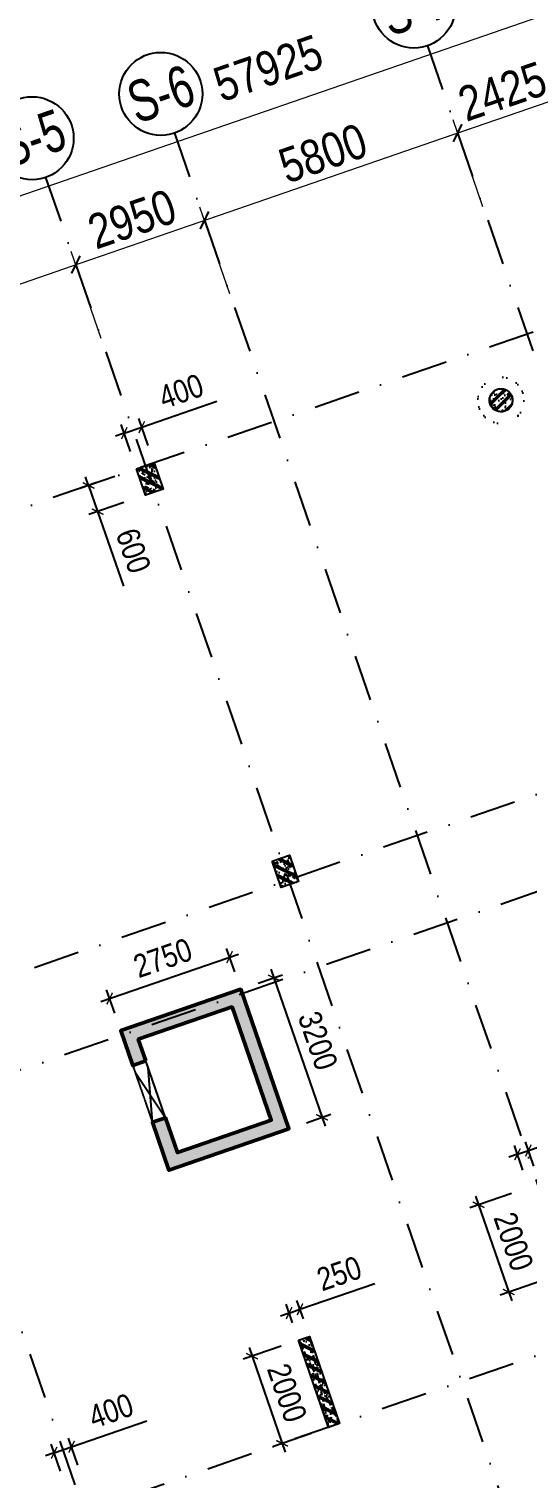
# Model space of a CAD drawing. Header units: millimetres. Extents: x 13965 to 1327256, y -72704 to 46237.
# Drawn here: x 836627 to 847436, y -10560 to 20879 of the extents above; entities that cross this region are included whole.
import ezdxf
from ezdxf.enums import TextEntityAlignment as Align

# ---------------------------------------------------------------- set-up
doc = ezdxf.new("R2010")
doc.units = ezdxf.units.MM
doc.header["$MEASUREMENT"] = 0
doc.linetypes.add('DASHDOT', pattern=[1, 0.5, -0.25, 0, -0.25])
doc.linetypes.add('DASHED', pattern=[4.5, 3, -1.5])
for name, color, linetype in [('ccu11-Khuat', 9, 'DASHED'), ('ccu11-Thay', 7, 'Continuous'), ('ccu12-Hatch', 250, 'Continuous'), ('KC-Betong', 6, 'Continuous'), ('KC2-DIM', 251, 'Continuous'), ('KT-Luoi truc South Tower', 8, 'DASHDOT'), ('ST_MBDV Cot vach 220805$0$AUDIT_I_220805193045-1', 50, 'Continuous'), ('ST_MBDV Cot vach 220805$0$AUDIT_I_220805193045-5', 6, 'Continuous'), ('ST_MBDV Cot vach 220805$0$AUDIT_I_220805193045-6', 250, 'Continuous')]:
    doc.layers.add(name, color=color, linetype=linetype)
doc.layers.add('KT-Kich thuoc', color=159, linetype='Continuous', lineweight=18)
doc.layers.add('ST_MBDV Cot vach 220805$0$KT-Net cot vach', color=6, linetype='Continuous', lineweight=50)
doc.styles.add('Arial Narrow', font='ARIALN.TTF')
doc.styles.add('ST_MBDV Cot vach 220805$0$HBA-Text', font='GOTHIC.TTF')
doc.dimstyles.new('ccu12-200', dxfattribs={"dimscale": 200, "dimtxt": 2.5, "dimasz": 1, "dimexe": 1, "dimexo": 2, "dimgap": 1, "dimtad": 1, "dimdec": 0, "dimdsep": 46, "dimtxsty": 'Arial Narrow', "dimblk": 'ARCHTICK', "dimcen": -1, "dimdle": 1, "dimclrd": 256, "dimclre": 256, "dimclrt": 3, "dimadec": 0, "dimazin": 2, "dimtfac": 0.1, "dimtdec": 0, "dimtmove": 0, "dimatfit": 1, "dimldrblk": 'ARCHTICK', "dimfxl": 1, "dimtvp": 0.833333, "dimtolj": 1, "dimtzin": 12, "dimarcsym": 0})
doc.dimstyles.new('CCU_1-300', dxfattribs={"dimscale": 300, "dimtxt": 2.5, "dimasz": 1, "dimexe": 1, "dimexo": 2, "dimgap": 0.5, "dimtad": 1, "dimdec": 0, "dimdsep": 46, "dimtxsty": 'Arial Narrow', "dimblk": 'ARCHTICK', "dimcen": -1, "dimdle": 1, "dimclrd": 256, "dimclre": 256, "dimclrt": 3, "dimadec": 0, "dimazin": 2, "dimtfac": 0.1, "dimtdec": 0, "dimtix": 1, "dimtmove": 2, "dimatfit": 1, "dimfxl": 1, "dimtvp": 0.833333, "dimtolj": 1, "dimtzin": 12, "dimarcsym": 0})

# ---------------------------------------------------------------- blocks, each defined once
blk = doc.blocks.new('_ArchTick')
at = {"color": 0, "const_width": 0.15}
blk.add_lwpolyline([(-0.5, -0.5), (0.5, 0.5)], dxfattribs=at)
blk = doc.blocks.new('*D1056')
at = {"layer": 'Defpoints', "color": 0, "transparency": 16777216}
for p in [(-52359, 62652), (-108654, 48212), (-107112, 43748, 0)]:
    blk.add_point(p, dxfattribs=at)
at = {"layer": 'KT-Kich thuoc', "lineweight": -2, "transparency": 16777216}
for p, q in [((-52555, 63219), (-53998, 67400)), ((-53617, 67214), (-108937, 48114)), ((-107308, 44315), (-108751, 48496))]:
    blk.add_line(p, q, dxfattribs=at)
at = {"layer": 'KT-Kich thuoc', "lineweight": -2, "transparency": 16777216, "xscale": 300, "yscale": 300, "zscale": 300}
for p, rotation in [((-53900, 67116), 19.04771637789532), ((-108654, 48212), 199.0477163778953)]:
    blk.add_blockref('_ArchTick', p, dxfattribs=dict(at, rotation=rotation))
at = {"layer": 'KT-Kich thuoc', "color": 3, "transparency": 16777216, "insert": (-78140, 59662), "char_height": 750, "attachment_point": 5, "rotation": 19.0477, "style": 'Arial Narrow'}
blk.add_mtext('\\A1;57925', dxfattribs=at)
blk = doc.blocks.new('*D1060')
at = {"layer": 'Defpoints', "color": 0, "transparency": 16777216}
for p in [(-82308, 55404), (-81561, 53238), (-89737, 50415)]:
    blk.add_point(p, dxfattribs=at)
at = {"layer": 'KT-Kich thuoc', "lineweight": -2, "transparency": 16777216}
for p, q in [((-81757, 53805), (-82406, 55687)), ((-90768, 52483), (-82025, 55502)), ((-89933, 50983), (-90583, 52864))]:
    blk.add_line(p, q, dxfattribs=at)
for p, xscale, yscale, zscale, rotation in [((-82308, 55404), 300, 300, 300, 19.04713796427213), ((-90485, 52581), 300.0000000000001, 300.0000000000001, 300.0000000000001, 199.0471379642721)]:
    blk.add_blockref('_ArchTick', p, dxfattribs=dict(at, xscale=xscale, yscale=yscale, zscale=zscale, rotation=rotation))
at = {"layer": 'KT-Kich thuoc', "color": 3, "transparency": 16777216, "insert": (-86570, 54496), "char_height": 750, "attachment_point": 5, "rotation": 19.0471, "style": 'Arial Narrow'}
blk.add_mtext('\\A1;8650', dxfattribs=at)
blk = doc.blocks.new('*D1061')
at = {"layer": 'Defpoints', "color": 0, "transparency": 16777216}
for p in [(-79520, 56366), (-78772, 54201), (-81561, 53238)]:
    blk.add_point(p, dxfattribs=at)
at = {"layer": 'KT-Kich thuoc', "lineweight": -2, "transparency": 16777216}
for p, q in [((-78968, 54768), (-79618, 56650)), ((-82592, 55306), (-79236, 56464)), ((-81757, 53805), (-82406, 55687))]:
    blk.add_line(p, q, dxfattribs=at)
for p, xscale, yscale, zscale, rotation in [((-79520, 56366), 300, 300, 300, 19.04713796427213), ((-82308, 55404), 300.0000000000001, 300.0000000000001, 300.0000000000001, 199.0471379642721)]:
    blk.add_blockref('_ArchTick', p, dxfattribs=dict(at, xscale=xscale, yscale=yscale, zscale=zscale, rotation=rotation))
at = {"layer": 'KT-Kich thuoc', "color": 3, "transparency": 16777216, "insert": (-81088, 56389), "char_height": 750, "attachment_point": 5, "rotation": 19.0471, "style": 'Arial Narrow'}
blk.add_mtext('\\A1;2950', dxfattribs=at)
blk = doc.blocks.new('*D1062')
at = {"layer": 'Defpoints', "color": 0, "transparency": 16777216}
for p in [(-74037, 58259), (-73290, 56094), (-78772, 54201)]:
    blk.add_point(p, dxfattribs=at)
at = {"layer": 'KT-Kich thuoc', "lineweight": -2, "transparency": 16777216}
for p, q in [((-73486, 56661), (-74135, 58543)), ((-79803, 56269), (-73754, 58357)), ((-78968, 54768), (-79618, 56650))]:
    blk.add_line(p, q, dxfattribs=at)
for p, xscale, yscale, zscale, rotation in [((-74037, 58259), 300, 300, 300, 19.04713796427213), ((-79520, 56366), 300.0000000000001, 300.0000000000001, 300.0000000000001, 199.0471379642721)]:
    blk.add_blockref('_ArchTick', p, dxfattribs=dict(at, xscale=xscale, yscale=yscale, zscale=zscale, rotation=rotation))
at = {"layer": 'KT-Kich thuoc', "color": 3, "transparency": 16777216, "insert": (-76953, 57817), "char_height": 750, "attachment_point": 5, "rotation": 19.0471, "style": 'Arial Narrow'}
blk.add_mtext('\\A1;5800', dxfattribs=at)
blk = doc.blocks.new('*D1063')
at = {"layer": 'Defpoints', "color": 0, "transparency": 16777216}
for p in [(-71745, 59051), (-70998, 56885), (-73290, 56094)]:
    blk.add_point(p, dxfattribs=at)
at = {"layer": 'KT-Kich thuoc', "lineweight": -2, "transparency": 16777216}
for p, q in [((-74321, 58161), (-71462, 59149)), ((-71193, 57452), (-71843, 59334)), ((-73486, 56661), (-74135, 58543))]:
    blk.add_line(p, q, dxfattribs=at)
for p, xscale, yscale, zscale, rotation in [((-71745, 59051), 300, 300, 300, 19.04713796427213), ((-74037, 58259), 300.0000000000001, 300.0000000000001, 300.0000000000001, 199.0471379642721)]:
    blk.add_blockref('_ArchTick', p, dxfattribs=dict(at, xscale=xscale, yscale=yscale, zscale=zscale, rotation=rotation))
at = {"layer": 'KT-Kich thuoc', "color": 3, "transparency": 16777216, "insert": (-73065, 59159), "char_height": 750, "attachment_point": 5, "rotation": 19.0471, "style": 'Arial Narrow'}
blk.add_mtext('\\A1;2425', dxfattribs=at)
blk = doc.blocks.new('ST_MBDV Cot vach 220805$0$GRID-SYM-flat-103')
at = {"layer": 'ST_MBDV Cot vach 220805$0$AUDIT_I_220805193045-1'}
blk.add_circle((0, 0, 0), 900, dxfattribs=at)
at = {"layer": 'ST_MBDV Cot vach 220805$0$AUDIT_I_220805193045-1', "style": 'ST_MBDV Cot vach 220805$0$HBA-Text'}
blk.add_attdef('GRID', text='', height=900, rotation=19.0471, dxfattribs=at).set_placement((0, 0, 0), align=Align.MIDDLE_CENTER)
blk = doc.blocks.new('*D671')
at = {"layer": 'Defpoints', "color": 0, "transparency": 16777216}
for p in [(840972, 755), (841213, 59), (838613, -839)]:
    blk.add_point(p, dxfattribs=at)
at = {"layer": 'KC2-DIM', "lineweight": -2, "transparency": 16777216}
for p, q in [((841082, 437), (840907, 944)), ((838184, -208), (841162, 820)), ((838483, -461), (838308, 46))]:
    blk.add_line(p, q, dxfattribs=at)
at = {"layer": 'KC2-DIM', "lineweight": -2, "transparency": 16777216, "xscale": 200, "yscale": 200, "zscale": 200}
for p, rotation in [((840972, 755), 19.04713795401424), ((838373, -143), 199.0471379540143)]:
    blk.add_blockref('_ArchTick', p, dxfattribs=dict(at, rotation=rotation))
at = {"layer": 'KC2-DIM', "color": 3, "transparency": 16777216, "insert": (839524, 736), "char_height": 500, "attachment_point": 5, "rotation": 19.0471, "style": 'Arial Narrow'}
blk.add_mtext('\\A1;2750', dxfattribs=at)
blk = doc.blocks.new('*D672')
at = {"layer": 'Defpoints', "color": 0, "transparency": 16777216}
for p in [(841213, 59), (842975, -2718), (842257, -2966)]:
    blk.add_point(p, dxfattribs=at)
at = {"layer": 'KC2-DIM', "lineweight": -2, "transparency": 16777216}
for p, q in [((841591, 189), (842120, 372)), ((841866, 496), (843041, -2907)), ((842635, -2836), (843164, -2653))]:
    blk.add_line(p, q, dxfattribs=at)
at = {"layer": 'KC2-DIM', "lineweight": -2, "transparency": 16777216, "xscale": 200, "yscale": 200, "zscale": 200}
for p, rotation in [((841931, 307), 109.0471379534282), ((842975, -2718), 289.0471379534281)]:
    blk.add_blockref('_ArchTick', p, dxfattribs=dict(at, rotation=rotation))
at = {"layer": 'KC2-DIM', "color": 3, "transparency": 16777216, "insert": (842884, -1057), "char_height": 500, "attachment_point": 5, "rotation": 289.0471, "style": 'Arial Narrow'}
blk.add_mtext('\\A1;3200', dxfattribs=at)
blk = doc.blocks.new('*D730')
at = {"layer": 'Defpoints', "color": 0, "transparency": 16777216}
for p in [(838863, 11308), (839059, 10741), (838113, 10414)]:
    blk.add_point(p, dxfattribs=at)
at = {"layer": 'KC2-DIM', "lineweight": -2, "transparency": 16777216}
for p, q in [((838485, 11177), (837728, 10916)), ((837917, 10981), (837852, 11170)), ((837917, 10981), (838113, 10414)), ((838681, 10610), (837924, 10349)), ((838113, 10414), (838670, 8801))]:
    blk.add_line(p, q, dxfattribs=at)
at = {"layer": 'KC2-DIM', "lineweight": -2, "transparency": 16777216, "xscale": 200, "yscale": 200, "zscale": 200}
for p, rotation in [((837917, 10981), 289.0471379539914), ((838113, 10414), 109.0471379539914)]:
    blk.add_blockref('_ArchTick', p, dxfattribs=dict(at, rotation=rotation))
at = {"layer": 'KC2-DIM', "color": 3, "transparency": 16777216, "insert": (838887, 9567), "char_height": 500, "attachment_point": 5, "rotation": 289.0471, "style": 'Arial Narrow'}
blk.add_mtext('\\A1;600', dxfattribs=at)
blk = doc.blocks.new('*D731')
at = {"layer": 'Defpoints', "color": 0, "transparency": 16777216}
for p in [(839068, 12246), (838957, 11341), (839336, 11471)]:
    blk.add_point(p, dxfattribs=at)
at = {"layer": 'KC2-DIM', "lineweight": -2, "transparency": 16777216}
for p, q in [((839068, 12246), (840695, 12808)), ((838827, 11719), (838625, 12305)), ((839205, 11849), (839003, 12435)), ((838690, 12116), (838501, 12050)), ((838690, 12116), (839068, 12246))]:
    blk.add_line(p, q, dxfattribs=at)
at = {"layer": 'KC2-DIM', "lineweight": -2, "transparency": 16777216, "xscale": 200, "yscale": 200, "zscale": 200}
for p, rotation in [((838690, 12116), 19.04713795401357), ((839068, 12246), 199.0471379540136)]:
    blk.add_blockref('_ArchTick', p, dxfattribs=dict(at, rotation=rotation))
at = {"layer": 'KC2-DIM', "color": 3, "transparency": 16777216, "insert": (839922, 13023), "char_height": 500, "attachment_point": 5, "rotation": 19.0471, "style": 'Arial Narrow'}
blk.add_mtext('\\A1;400', dxfattribs=at)
blk = doc.blocks.new('*D745')
at = {"layer": 'Defpoints', "color": 0, "transparency": 16777216}
for p in [(837549, -9860), (837817, -10635), (837439, -10765)]:
    blk.add_point(p, dxfattribs=at)
at = {"layer": 'KC2-DIM', "lineweight": -2, "transparency": 16777216}
for p, q in [((837549, -9860), (839176, -9298)), ((837686, -10257), (837484, -9671)), ((837171, -9990), (836982, -10056)), ((837308, -10387), (837106, -9801)), ((837171, -9990), (837549, -9860))]:
    blk.add_line(p, q, dxfattribs=at)
at = {"layer": 'KC2-DIM', "lineweight": -2, "transparency": 16777216, "xscale": 200, "yscale": 200, "zscale": 200}
for p, rotation in [((837549, -9860), 199.0471379540136), ((837171, -9990), 19.04713795401357)]:
    blk.add_blockref('_ArchTick', p, dxfattribs=dict(at, rotation=rotation))
at = {"layer": 'KC2-DIM', "color": 3, "transparency": 16777216, "insert": (838403, -9083), "char_height": 500, "attachment_point": 5, "rotation": 19.0471, "style": 'Arial Narrow'}
blk.add_mtext('\\A1;400', dxfattribs=at)
blk = doc.blocks.new('*D748')
at = {"layer": 'Defpoints', "color": 0, "transparency": 16777216}
for p in [(842464, -7550), (843117, -9440), (842111, -9787)]:
    blk.add_point(p, dxfattribs=at)
at = {"layer": 'KC2-DIM', "lineweight": -2, "transparency": 16777216}
for p, q in [((842086, -7680), (841269, -7962)), ((841393, -7708), (842176, -9976)), ((842739, -9570), (841922, -9852))]:
    blk.add_line(p, q, dxfattribs=at)
at = {"layer": 'KC2-DIM', "lineweight": -2, "transparency": 16777216, "xscale": 200, "yscale": 200, "zscale": 200}
for p, rotation in [((841458, -7897), 109.0471379540003), ((842111, -9787), 289.0471379540003)]:
    blk.add_blockref('_ArchTick', p, dxfattribs=dict(at, rotation=rotation))
at = {"layer": 'KC2-DIM', "color": 3, "transparency": 16777216, "insert": (842215, -8693), "char_height": 500, "attachment_point": 5, "rotation": 289.0471, "style": 'Arial Narrow'}
blk.add_mtext('\\A1;2000', dxfattribs=at)
blk = doc.blocks.new('*D749')
at = {"layer": 'Defpoints', "color": 0, "transparency": 16777216}
for p in [(842497, -6879), (842700, -7468), (842464, -7550)]:
    blk.add_point(p, dxfattribs=at)
at = {"layer": 'KC2-DIM', "lineweight": -2, "transparency": 16777216}
for p, q in [((842497, -6879), (844115, -6321)), ((842334, -7171), (842196, -6772)), ((842261, -6961), (842497, -6879)), ((842570, -7090), (842432, -6690)), ((842261, -6961), (842072, -7026))]:
    blk.add_line(p, q, dxfattribs=at)
at = {"layer": 'KC2-DIM', "lineweight": -2, "transparency": 16777216, "xscale": 200, "yscale": 200, "zscale": 200}
for p, rotation in [((842261, -6961), 19.0471379540027), ((842497, -6879), 199.0471379540027)]:
    blk.add_blockref('_ArchTick', p, dxfattribs=dict(at, rotation=rotation))
at = {"layer": 'KC2-DIM', "color": 3, "transparency": 16777216, "insert": (843347, -6105), "char_height": 500, "attachment_point": 5, "rotation": 19.0471, "style": 'Arial Narrow'}
blk.add_mtext('\\A1;250', dxfattribs=at)
blk = doc.blocks.new('*D750')
at = {"layer": 'Defpoints', "color": 0, "transparency": 16777216}
for p in [(847457, -4239), (848110, -6129), (847020, -6506)]:
    blk.add_point(p, dxfattribs=at)
at = {"layer": 'KC2-DIM', "lineweight": -2, "transparency": 16777216}
for p, q in [((847079, -4369), (846178, -4680)), ((846302, -4426), (847085, -6695)), ((847732, -6260), (846831, -6571))]:
    blk.add_line(p, q, dxfattribs=at)
at = {"layer": 'KC2-DIM', "lineweight": -2, "transparency": 16777216, "xscale": 200, "yscale": 200, "zscale": 200}
for p, rotation in [((846367, -4615), 109.0471379539981), ((847020, -6506), 289.0471379539981)]:
    blk.add_blockref('_ArchTick', p, dxfattribs=dict(at, rotation=rotation))
at = {"layer": 'KC2-DIM', "color": 3, "transparency": 16777216, "insert": (847124, -5412), "char_height": 500, "attachment_point": 5, "rotation": 289.0471, "style": 'Arial Narrow'}
blk.add_mtext('\\A1;2000', dxfattribs=at)
blk = doc.blocks.new('*D751')
at = {"layer": 'Defpoints', "color": 0, "transparency": 16777216}
for p in [(847445, -3438), (847457, -4239), (847693, -4157)]:
    blk.add_point(p, dxfattribs=at)
at = {"layer": 'KC2-DIM', "lineweight": -2, "transparency": 16777216}
for p, q in [((847445, -3438), (849063, -2880)), ((847327, -3861), (847143, -3331)), ((847209, -3520), (847445, -3438)), ((847563, -3779), (847380, -3249)), ((847209, -3520), (847020, -3585))]:
    blk.add_line(p, q, dxfattribs=at)
at = {"layer": 'KC2-DIM', "lineweight": -2, "transparency": 16777216, "xscale": 200, "yscale": 200, "zscale": 200}
for p, rotation in [((847209, -3520), 19.0471379540027), ((847445, -3438), 199.0471379540027)]:
    blk.add_blockref('_ArchTick', p, dxfattribs=dict(at, rotation=rotation))
at = {"layer": 'KC2-DIM', "color": 3, "transparency": 16777216, "insert": (848294, -2663), "char_height": 500, "attachment_point": 5, "rotation": 19.0471, "style": 'Arial Narrow'}
blk.add_mtext('\\A1;250', dxfattribs=at)
blk = doc.blocks.new('*U53')
h = blk.add_hatch()
h.set_pattern_fill('VATLIEU04', color=250, scale=40, style=0, pattern_type=2)
h.set_pattern_definition([(50, (-550, 650), (286.904, -25.1), [30, -330]), (355, (-550, 650), (-55.5, 300.88), [24, -264]), (100.451, (-526.1, 647.9), (231.404, 275.776), [25.496, -280.457]), (46.184, (-550, 730), (426.9, -66.21), [45, -495]), (96.636, (-514.43, 724.5), (373.87, 389.65), [38.24, -420.69]), (351.184, (-550, 730), (373.86, 389.65), [36, -396]), (21, (-510, 710), (238.763, -161.048), [30, -330]), (326, (-510, 710), (97.326, 290.06), [24, -264]), (71.451, (-490.1, 696.58), (336.09, 129.01), [25.496, -280.457]), (37.5, (-550, 650), (4.864, 133.1575), [0, -260.8, 0, -268, 0, -265]), (7.5, (-550, 650), (105.228, 157.765), [0, -152.8, 0, -254.8, 0, -101]), (327.5, (-639.2, 650), (213.529, -9.022), [0, -100, 0, -312, 0, -414]), (317.5, (-679.2, 650), (233.274, 40.042), [0, -130, 0, -207.2, 0, -294]), (45, (-550, 650), (-120.208, 120.208), []), (45, (-550, 699), (-120.208, 120.208), [])])
h.paths.add_polyline_path([(-475, -475), (-75, -475), (-75, 125), (-475, 125)])
at = {"color": 6, "ltscale": 0.25}
blk.add_lwpolyline([(-475, -475), (-75, -475), (-75, 125), (-475, 125)], close=True, dxfattribs=at)
at = {"layer": 'Defpoints', "linetype": 'ByBlock', "ltscale": 30}
for p, q in [((-75, -475), (-475, 125)), ((-475, -475), (-75, 125))]:
    blk.add_line(p, q, dxfattribs=at)
blk = doc.blocks.new('*U58')
h = blk.add_hatch()
h.set_pattern_fill('VATLIEU04', color=250, scale=40, style=0, pattern_type=2)
h.set_pattern_definition([(50, (-550, 650), (286.904, -25.1), [30, -330]), (355, (-550, 650), (-55.5, 300.88), [24, -264]), (100.451, (-526.1, 647.9), (231.404, 275.776), [25.496, -280.457]), (46.184, (-550, 730), (426.9, -66.21), [45, -495]), (96.636, (-514.43, 724.5), (373.87, 389.65), [38.24, -420.69]), (351.184, (-550, 730), (373.86, 389.65), [36, -396]), (21, (-510, 710), (238.763, -161.048), [30, -330]), (326, (-510, 710), (97.326, 290.06), [24, -264]), (71.451, (-490.1, 696.58), (336.09, 129.01), [25.496, -280.457]), (37.5, (-550, 650), (4.864, 133.1575), [0, -260.8, 0, -268, 0, -265]), (7.5, (-550, 650), (105.228, 157.765), [0, -152.8, 0, -254.8, 0, -101]), (327.5, (-639.2, 650), (213.529, -9.022), [0, -100, 0, -312, 0, -414]), (317.5, (-679.2, 650), (233.274, 40.042), [0, -130, 0, -207.2, 0, -294]), (45, (-550, 650), (-120.208, 120.208), []), (45, (-550, 699), (-120.208, 120.208), [])])
h.paths.add_polyline_path([(-475, -475), (-75, -475), (-75, 125), (-475, 125)])
at = {"color": 6, "ltscale": 0.25}
blk.add_lwpolyline([(-475, -475), (-75, -475), (-75, 125), (-475, 125)], close=True, dxfattribs=at)
at = {"layer": 'Defpoints', "linetype": 'ByBlock', "ltscale": 30}
for p, q in [((-75, -475), (-475, 125)), ((-475, -475), (-75, 125))]:
    blk.add_line(p, q, dxfattribs=at)
blk = doc.blocks.new('*U52')
h = blk.add_hatch()
h.set_pattern_fill('VATLIEU04', color=250, scale=40, style=0, pattern_type=2)
h.set_pattern_definition([(50, (-700, 2050), (286.904, -25.1), [30, -330]), (355, (-700, 2050), (-55.5, 300.877), [24, -264]), (100.451, (-676.1, 2047.9), (231.404, 275.776), [25.496, -280.457]), (46.184, (-700, 2130), (426.896, -66.208), [45, -495]), (96.636, (-664.43, 2124.5), (373.865, 389.65), [38.244, -420.685]), (351.184, (-700, 2130), (373.865, 389.65), [36, -396]), (21, (-660, 2110), (238.763, -161.048), [30, -330]), (326, (-660, 2110), (97.326, 290.06), [24, -264]), (71.451, (-640.1, 2096.58), (336.09, 129.012), [25.496, -280.457]), (37.5, (-700, 2050), (4.864, 133.1575), [0, -260.8, 0, -268, 0, -265]), (7.5, (-700, 2050), (105.228, 157.765), [0, -152.8, 0, -254.8, 0, -101]), (327.5, (-789.2, 2050), (213.529, -9.022), [0, -100, 0, -312, 0, -414]), (317.5, (-829.2, 2050), (233.274, 40.042), [0, -130, 0, -207.2, 0, -294]), (45, (-700, 2050), (-120.208, 120.208), []), (45, (-700, 2099), (-120.208, 120.208), [])])
h.paths.add_polyline_path([(-475, -475), (-225, -475), (-225, 1525), (-475, 1525)])
at = {"color": 6, "ltscale": 0.25}
blk.add_lwpolyline([(-475, -475), (-225, -475), (-225, 1525), (-475, 1525)], close=True, dxfattribs=at)
at = {"layer": 'Defpoints', "linetype": 'ByBlock', "ltscale": 30}
for p, q in [((-225, -475), (-475, 1525)), ((-475, -475), (-225, 1525))]:
    blk.add_line(p, q, dxfattribs=at)
blk = doc.blocks.new('MBCV-T38')
at = {"layer": 'ccu12-Hatch'}
h = blk.add_hatch(dxfattribs=at)
h.set_pattern_fill('CHAU-01', color=256, scale=40, pattern_type=2)
h.set_pattern_definition([(50, (44510.04, -29192.65), (286.9041, -25.10085), [30, -330]), (355, (44510.04, -29192.65), (-55.5005, 300.8769), [24, -264]), (100.4514, (44533.95, -29194.74), (231.40375, 275.7758), [25.4961, -280.4568]), (46.1842, (44510.04, -29112.65), (426.8964, -66.2076), [45, -495]), (96.6356, (44545.6, -29118.16), (373.865, 389.6471), [38.2441, -420.6852]), (351.1842, (44510.04, -29112.65), (373.8648, 389.6474), [36, -396]), (21, (44550.04, -29132.65), (238.7628, -161.04756), [30, -330]), (326, (44550.04, -29132.65), (97.3261, 290.06), [24, -264]), (71.4514, (44569.93, -29146.07), (336.08905, 129.0122), [25.4961, -280.4568]), (37.5, (44510.04, -29192.65), (4.86394, 133.15754), [0, -260.8, 0, -268, 0, -265]), (7.5, (44510.04, -29192.65), (105.22781, 157.76468), [0, -152.8, 0, -254.8, 0, -101]), (327.5, (44420.84, -29192.65), (213.52897, -9.02195), [0, -100, 0, -312, 0, -414]), (317.5, (44380.84, -29192.65), (233.27447, 40.042), [0, -130, 0, -207.2, 0, -294]), (45, (44510.04, -29192.65), (-120.20815, 120.20815), []), (45, (44510.04, -29143.65), (-120.20815, 120.20815), [])])
edge = h.paths.add_edge_path()
edge.add_arc((-28586, 23272), 250, 0, 360)
at = {"layer": 'ST_MBDV Cot vach 220805$0$AUDIT_I_220805193045-6', "ltscale": 0.5}
h = blk.add_hatch(dxfattribs=at)
h.set_pattern_fill('VATLIEU04', color=256, scale=50, angle=335, pattern_type=2)
h.set_pattern_definition([(25, (117427.47, -16133.1), (311.76915, -180), [37.5, -412.5]), (330, (117427.47, -16133.1), (96.0694, 370.1782), [30, -330]), (75.4514, (117453.45, -16148.1), (407.83865, 190.1779), [31.8701, -350.57106]), (21.1842, (117469.73, -16042.48), (448.6488, -300.5234), [56.25, -618.75]), (71.6356, (117507.1, -16067.5), (629.386, 243.9225), [47.8051, -525.8565]), (326.1842, (117469.73, -16042.5), (629.3859, 243.923), [45, -495]), (356, (117504.48, -16086.26), (185.4137, -308.5802), [37.5, -412.5]), (301, (117504.5, -16086.26), (263.4901, 277.1898), [30, -330]), (46.4514, (117519.94, -16111.98), (448.9038, -31.3908), [31.8701, -350.57106]), (12.5, (117427.47, -16133.11), (75.8538, 148.28266), [0, -326, 0, -335, 0, -331.25]), (342.5, (117427.47, -16133.1), (202.55378, 123.1402), [0, -191, 0, -318.5, 0, -126.25]), (302.5, (117326.42, -16085.98), (237.13767, -123.02238), [0, -125, 0, -390, 0, -517.5]), (292.5, (117281.1, -16064.85), (285.42618, -77.8696), [0, -162.5, 0, -259, 0, -367.5]), (20, (117427.47, -16133.1), (-72.67928, 199.68468), []), (20, (117453.36, -16077.6), (-72.67928, 199.68468), [])])
h.paths.add_polyline_path([(-28269, 22886), (-28337, 22838), (-28334, 22840), (-28293, 22867)])
h.paths.add_polyline_path([(-28904, 23657), (-28835, 23705), (-28838, 23704), (-28879, 23677)])
h.paths.add_polyline_path([(-28969, 23593), (-28911, 23651), (-28918, 23646), (-28953, 23612)])
h.paths.add_polyline_path([(-28749, 23744), (-28664, 23765), (-28702, 23758)])
h.paths.add_polyline_path([(-28829, 23708), (-28749, 23744), (-28795, 23726)])
h.paths.add_polyline_path([(-29021, 23517), (-28976, 23583), (-28984, 23574), (-29012, 23534)])
h.paths.add_polyline_path([(-28658, 23766), (-28574, 23771), (-28605, 23771), (-28654, 23767)])
h.paths.add_polyline_path([(-29059, 23432), (-29028, 23505), (-29036, 23491), (-29055, 23446)])
h.paths.add_polyline_path([(-28564, 23771), (-28483, 23760), (-28507, 23766), (-28556, 23771)])
h.paths.add_polyline_path([(-29081, 23341), (-29063, 23420), (-29070, 23399), (-29080, 23351)])
h.paths.add_polyline_path([(-28471, 23758), (-28395, 23733), (-28412, 23741), (-28459, 23755)])
h.paths.add_polyline_path([(-29085, 23247), (-29082, 23330), (-29085, 23302), (-29086, 23253)])
h.paths.add_polyline_path([(-28383, 23728), (-28312, 23690), (-28324, 23698), (-28367, 23721)])
h.paths.add_polyline_path([(-29072, 23154), (-29084, 23239), (-29081, 23204), (-29072, 23156)])
h.paths.add_polyline_path([(-28302, 23682), (-28239, 23631), (-28246, 23638), (-28284, 23670)])
h.paths.add_polyline_path([(-29042, 23068), (-29071, 23150), (-29059, 23109)])
h.paths.add_polyline_path([(-28231, 23623), (-28178, 23560), (-28181, 23565), (-28212, 23603)])
h.paths.add_polyline_path([(-28999, 22991), (-29041, 23065), (-29040, 23063), (-29018, 23020)])
h.paths.add_polyline_path([(-28173, 23553), (-28131, 23479), (-28132, 23480), (-28154, 23524)])
h.paths.add_polyline_path([(-28941, 22920), (-28994, 22983), (-28991, 22978), (-28960, 22940)])
h.paths.add_polyline_path([(-28130, 23475), (-28101, 23393), (-28113, 23435)])
h.paths.add_polyline_path([(-28870, 22861), (-28933, 22912), (-28926, 22905), (-28888, 22874)])
h.paths.add_polyline_path([(-28100, 23390), (-28088, 23305), (-28091, 23340), (-28100, 23388)])
h.paths.add_polyline_path([(-28789, 22816), (-28860, 22854), (-28848, 22846), (-28805, 22822)])
h.paths.add_polyline_path([(-28087, 23297), (-28090, 23214), (-28087, 23242), (-28086, 23291)])
h.paths.add_polyline_path([(-28701, 22786), (-28777, 22811), (-28760, 22803), (-28713, 22788)])
h.paths.add_polyline_path([(-28091, 23203), (-28109, 23124), (-28102, 23145), (-28092, 23193)])
h.paths.add_polyline_path([(-28608, 22773), (-28689, 22783), (-28665, 22778), (-28616, 22773)])
h.paths.add_polyline_path([(-28113, 23112), (-28145, 23038), (-28136, 23053), (-28117, 23098)])
h.paths.add_polyline_path([(-28514, 22777), (-28598, 22773), (-28567, 22772), (-28518, 22776)])
h.paths.add_polyline_path([(-28151, 23027), (-28196, 22960), (-28188, 22969), (-28160, 23010)])
h.paths.add_polyline_path([(-28470, 22785), (-28423, 22799), (-28508, 22778)])
h.paths.add_polyline_path([(-28343, 22835), (-28423, 22799), (-28377, 22817)])
h.paths.add_polyline_path([(-28203, 22951), (-28261, 22893), (-28254, 22898), (-28219, 22932)])
at = {"layer": 'ST_MBDV Cot vach 220805$0$KT-Net cot vach'}
h = blk.add_hatch(dxfattribs=at)
h.set_pattern_fill('1BETONG2-BOP', color=250, scale=30, style=0, pattern_type=2)
h.set_pattern_definition([(69.0471, (-44720.54, 1982.88), (209.5408, 52.4275), [22.5, -247.5]), (14.0471, (-44720.54, 1982.88), (-112.989, 199.7187), [18, -198]), (119.4985, (-44703.08, 1987.25), (96.552, 252.1462), [19.122, -210.3426]), (65.2313, (-44740.12, 2039.6), (318.848, 57.55), [33.75, -371.25]), (115.6827, (-44713.55, 2044.4), (169.677, 367.7426), [28.683, -315.514]), (10.2313, (-44740.12, 2039.6), (169.677, 367.743), [27, -297]), (40.0471, (-44706.87, 2035.2), (208.686, -55.7332), [22.5, -247.5]), (245.0471, (-44706.87, 2035.2), (226.3168, -37.8782), [18, -198]), (90.4985, (-44689.48, 2030.56), (206.6893, 173.7226), [19.122, -210.3426]), (86.54714, (-44720.54, 1982.88), (-73.03432, 68.2125), [0, -195.6, 0, -201, 0, -198.75]), (23.5471, (-44720.54, 1982.88), (43.1377, 135.5289), [0, -114.6, 0, -191.1, 0, -75.75]), (346.54714, (-44783.78, 1961.05), (153.58697, 45.86723), [0, -75, 0, -234, 0, -310.5]), (336.5471, (-44812.14, 1951.26), (155.5764, 85.4834), [0, -97.5, 0, -155.4, 0, -220.5]), (334.0471, (-44720.54, 1982.88), (55.798, 114.6422), []), (334.0471, (-44732.53, 2017.62), (55.798, 114.6422), [])])
h.paths.add_polyline_path([(-36280, 8945), (-36444, 9417), (-34411, 10119), (-33563, 7661), (-35595, 6960), (-35856, 7716), (-36140, 7618), (-35781, 6578), (-33181, 7476), (-34226, 10500), (-36825, 9603), (-36564, 8847)])
at = {"layer": 'ccu11-Khuat', "color": 6, "ltscale": 0.2, "elevation": 0}
blk.add_lwpolyline([(-36564, 8847), (-36140, 7618)], dxfattribs=at)
at = {"layer": 'ccu11-Thay', "color": 6, "ltscale": 0.5, "elevation": 0}
blk.add_lwpolyline([(-35856, 7716), (-36280, 8945)], dxfattribs=at)
at = {"layer": 'KC-Betong'}
blk.add_circle((-28586, 23272, 0), 250, dxfattribs=at)
at = {"layer": 'ST_MBDV Cot vach 220805$0$AUDIT_I_220805193045-5', "ltscale": 0.5}
blk.add_open_spline([(-28668, 23508, 0), (-28675, 23505, 0), (-28683, 23502, 0), (-28703, 23493, 0), (-28715, 23486, 0), (-28738, 23471, 0), (-28749, 23462, 0), (-28769, 23443, 0), (-28778, 23432, 0), (-28795, 23410, 0), (-28802, 23398, 0), (-28815, 23373, 0), (-28820, 23361, 0), (-28829, 23334, 0), (-28832, 23321, 0), (-28836, 23293, 0), (-28836, 23279, 0), (-28836, 23251, 0), (-28834, 23238, 0), (-28829, 23210, 0), (-28825, 23197, 0), (-28815, 23171, 0), (-28809, 23158, 0), (-28795, 23134, 0), (-28787, 23123, 0), (-28770, 23102, 0), (-28760, 23092, 0), (-28739, 23073, 0), (-28728, 23065, 0), (-28704, 23051, 0), (-28691, 23045, 0), (-28666, 23034, 0), (-28652, 23030, 0), (-28625, 23025, 0), (-28611, 23023, 0), (-28584, 23021, 0), (-28570, 23022, 0), (-28542, 23025, 0), (-28529, 23028, 0), (-28502, 23036, 0), (-28489, 23041, 0), (-28464, 23053, 0), (-28452, 23060, 0), (-28429, 23076, 0), (-28419, 23085, 0), (-28399, 23105, 0), (-28390, 23116, 0), (-28374, 23138, 0), (-28367, 23150, 0), (-28355, 23175, 0), (-28350, 23188, 0), (-28342, 23215, 0), (-28339, 23229, 0), (-28336, 23256, 0), (-28336, 23270, 0), (-28337, 23298, 0), (-28339, 23312, 0), (-28345, 23339, 0), (-28349, 23352, 0), (-28359, 23378, 0), (-28365, 23390, 0), (-28380, 23414, 0), (-28388, 23425, 0), (-28406, 23446, 0), (-28416, 23456, 0), (-28438, 23473, 0), (-28449, 23481, 0), (-28473, 23495, 0), (-28486, 23501, 0), (-28512, 23511, 0), (-28525, 23515, 0), (-28552, 23520, 0), (-28566, 23521, 0), (-28594, 23522, 0), (-28608, 23521, 0), (-28635, 23517, 0), (-28649, 23514, 0), (-28664, 23509, 0), (-28666, 23509, 0), (-28668, 23508, 0)], degree=3, knots=[0, 0, 0, 0, 0.098993, 0.098993, 0.265503, 0.265503, 0.432013, 0.432013, 0.598524, 0.598524, 0.765034, 0.765034, 0.931544, 0.931544, 1.098055, 1.098055, 1.264565, 1.264565, 1.431075, 1.431075, 1.597585, 1.597585, 1.764096, 1.764096, 1.930606, 1.930606, 2.097116, 2.097116, 2.263627, 2.263627, 2.430137, 2.430137, 2.596647, 2.596647, 2.763157, 2.763157, 2.929668, 2.929668, 3.096178, 3.096178, 3.262688, 3.262688, 3.429199, 3.429199, 3.595709, 3.595709, 3.762219, 3.762219, 3.928729, 3.928729, 4.09524, 4.09524, 4.26175, 4.26175, 4.42826, 4.42826, 4.594771, 4.594771, 4.761281, 4.761281, 4.927791, 4.927791, 5.094301, 5.094301, 5.260812, 5.260812, 5.427322, 5.427322, 5.593832, 5.593832, 5.760343, 5.760343, 5.926853, 5.926853, 6.093363, 6.093363, 6.259873, 6.259873, 6.283185, 6.283185, 6.283185, 6.283185], dxfattribs=at)
at = {"layer": 'ST_MBDV Cot vach 220805$0$KT-Net cot vach', "elevation": 0}
blk.add_lwpolyline([(-36280, 8945), (-36444, 9417), (-34411, 10119), (-33563, 7661), (-35595, 6960), (-35856, 7716), (-36140, 7618), (-35781, 6578), (-33181, 7476), (-34226, 10500), (-36825, 9603), (-36564, 8847)], close=True, dxfattribs=at)
at = {"layer": 'ST_MBDV Cot vach 220805$0$AUDIT_I_220805193045-5', "linetype": 'ByBlock', "xscale": -1, "rotation": 199.0471379540016}
for name, p in [('*U58', (-35877, 21488, 0)), ('*U53', (-32940, 12981, 0)), ('*U52', (-32370, 2598, 0))]:
    blk.add_blockref(name, p, dxfattribs=at)
blk = doc.blocks.new('Asix South Tower')
at = {"layer": 'KT-Luoi truc South Tower', "ltscale": 2000}
for p, q in [((-45928.1, 63080), (-113358.3, 39799.9)), ((-74690, 60149.4), (-64788, 31468.5)), ((-80172.4, 58256.6), (-62007.1, 5641.4)), ((-82960.9, 57293.9), (-64795.6, 4678.7)), ((-91137.3, 54471), (-72972, 1855.8)), ((-67132.6, 45709), (-110541.5, 30722.1)), ((-66479.9, 43818.5), (-109888.9, 28831.6)), ((-63379.6, 34838.6), (-106788.6, 19851.7))]:
    blk.add_line(p, q, dxfattribs=at)
at = {"layer": 'KT-Kich thuoc'}
ref = blk.add_blockref('ST_MBDV Cot vach 220805$0$GRID-SYM-flat-103', (-74983.7, 61000.1), dxfattribs=at)
ref.add_attrib('GRID', 'S-7', dxfattribs={"layer": 'ST_MBDV Cot vach 220805$0$AUDIT_I_220805193045-1', "height": 900, "rotation": 19, "style": 'ST_MBDV Cot vach 220805$0$HBA-Text', "width": 0.75}).set_placement((-74983.7, 61000.1, 0), align=Align.MIDDLE_CENTER)
ref = blk.add_blockref('ST_MBDV Cot vach 220805$0$GRID-SYM-flat-103', (-80466.2, 59107.3), dxfattribs=at)
ref.add_attrib('GRID', 'S-6', dxfattribs={"layer": 'ST_MBDV Cot vach 220805$0$AUDIT_I_220805193045-1', "height": 900, "rotation": 19, "style": 'ST_MBDV Cot vach 220805$0$HBA-Text', "width": 0.75}).set_placement((-80466.2, 59107.3, 0), align=Align.MIDDLE_CENTER)
ref = blk.add_blockref('ST_MBDV Cot vach 220805$0$GRID-SYM-flat-103', (-83254.6, 58144.6), dxfattribs=at)
ref.add_attrib('GRID', 'S-5', dxfattribs={"layer": 'ST_MBDV Cot vach 220805$0$AUDIT_I_220805193045-1', "height": 900, "rotation": 19, "style": 'ST_MBDV Cot vach 220805$0$HBA-Text', "width": 0.75}).set_placement((-83254.6, 58144.6, 0), align=Align.MIDDLE_CENTER)
dim = blk.add_linear_dim(base=(-108653.6, 48211.9), p1=(-52359, 62651.6), p2=(-107112.2, 43747.5, 0), angle=199.04772, dimstyle='CCU_1-300', dxfattribs=at)
dim.commit()
dim.dimension.update_dxf_attribs({"geometry": '*D1056', "text_midpoint": (-78139.5, 59662.1), "dimtype": 129})
for base, p1, p2, picture, middle in [((-71745.2, 59050.6), (-73289.8, 56093.8), (-70997.6, 56885.2), '*D1063', (-73065.2, 59158.7)), ((-74037.4, 58259.3), (-78772.3, 54201), (-73289.8, 56093.8), '*D1062', (-76952.6, 57816.6)), ((-79519.9, 56366.5), (-81560.8, 53238.3), (-78772.3, 54201), '*D1061', (-81088, 56388.8)), ((-82308.4, 55403.7), (-89737.2, 50415.4), (-81560.8, 53238.3), '*D1060', (-86570.5, 54496))]:
    dim = blk.add_linear_dim(base=base, p1=p1, p2=p2, angle=19.04714, dimstyle='CCU_1-300', dxfattribs=at)
    dim.commit()
    dim.dimension.update_dxf_attribs({"geometry": picture, "text_midpoint": middle})

msp = doc.modelspace()

# ---------------------------------------------------------------- linework, layer by layer
at = {"layer": 'KC2-DIM', "ltscale": 0.5}
for points in [[(838923.3, -1736.8), (839582.2, -2725.9)], [(839298.6, -2823.8), (839206.9, -1638.9)]]:
    msp.add_lwpolyline(points, dxfattribs=at)

# ---------------------------------------------------------------- block references
at = {"layer": 'ccu11-Khuat'}
msp.add_blockref('MBCV-T38', (875438.3, -10441.7, 0), dxfattribs=at)
at = {"layer": 'KT-Kich thuoc'}
msp.add_blockref('Asix South Tower', (919947.9, -39634.4), dxfattribs=at)

# ---------------------------------------------------------------- dimensions: what is measured, and where the dimension line sits
at = {"layer": 'KC2-DIM'}
for p1, p2, distance, picture, middle in [((838957.5, 11340.5), (839335.6, 11471.1), 820, '*D731', (839921.8, 13022.6)), ((838863, 11307.9), (839058.8, 10740.7), -1000.4, '*D730', (838887.3, 9567.1)), ((838613.3, -838.8), (841212.7, 58.6), 736.2, '*D671', (839524.2, 736.1)), ((841212.7, 58.6), (842257, -2966.2), 760, '*D672', (842883.6, -1057.1)), ((847457.1, -4238.8), (847693.4, -4157.2), 760.9, '*D751', (848294.3, -2663.1)), ((847457.1, -4238.8), (848109.8, -6129.3), -1153.2, '*D750', (847123.7, -5411.8)), ((842464.1, -7549.5), (842700.4, -7467.9), 622.5, '*D749', (843346.6, -6104.6)), ((842464.1, -7549.5), (843116.8, -9439.9), -1064.3, '*D748', (842214.8, -8693.4)), ((837438.5, -10765.5, 0), (837816.6, -10634.9, 0), 820, '*D745', (838402.8, -9083.4, 0))]:
    dim = msp.add_aligned_dim(p1=p1, p2=p2, distance=distance, dimstyle='ccu12-200', dxfattribs=at)
    dim.commit()
    dim.dimension.update_dxf_attribs({"geometry": picture, "text_midpoint": middle})

doc.saveas('drawing.dxf')
